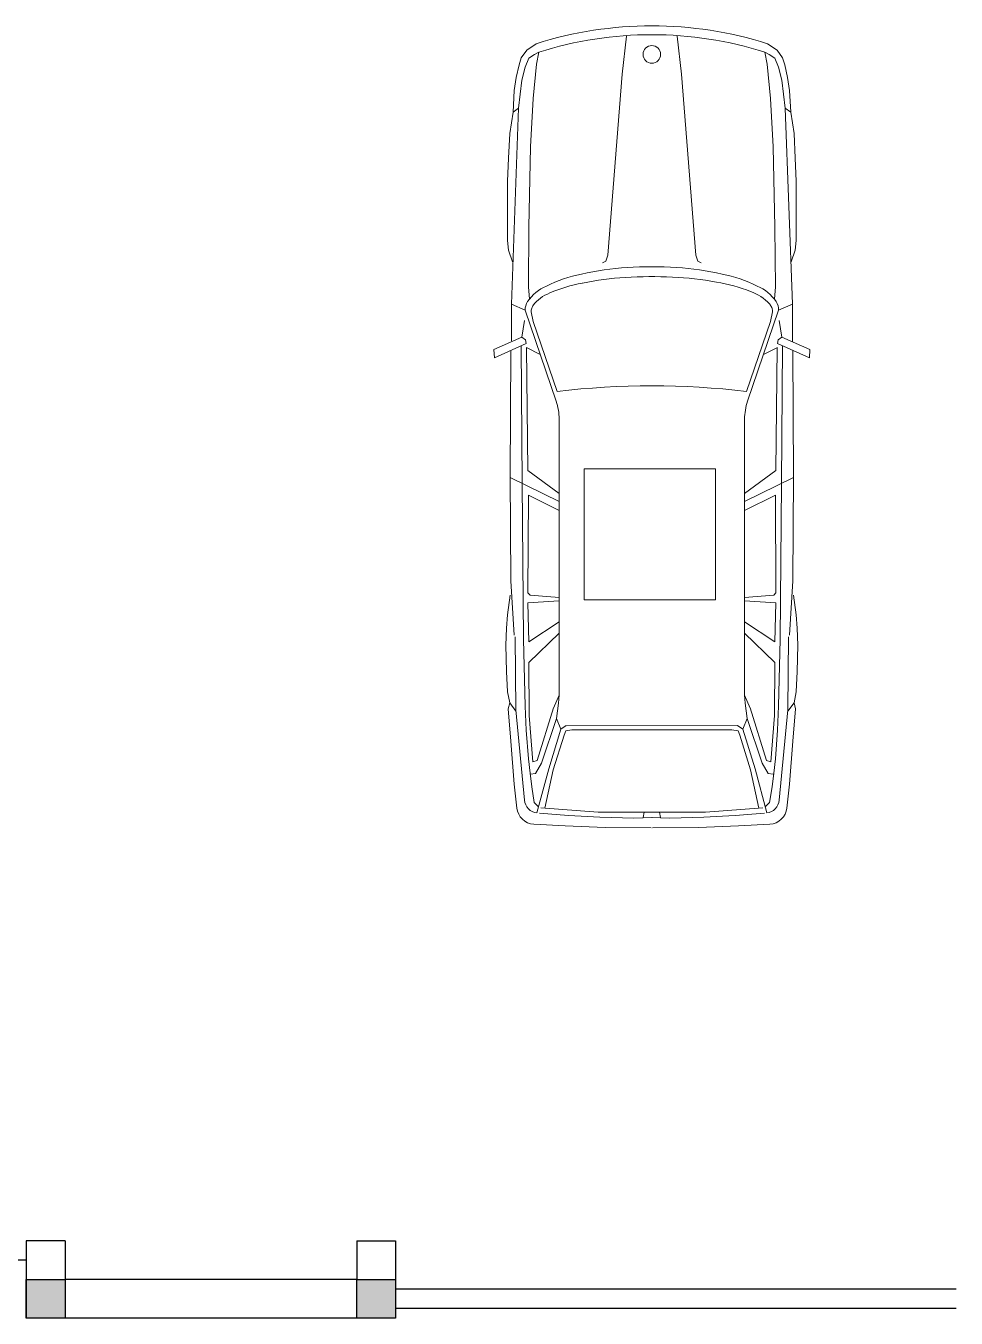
# Model space of a CAD drawing. Header units: inches. Extents: x -1482 to -895, y -39 to 122.
# Drawn here: x -1166.6 to -1161.79, y 51 to 57.68 of the extents above; entities that cross this region are included whole.
import ezdxf

# ---------------------------------------------------------------- set-up
doc = ezdxf.new("R2010")
doc.units = ezdxf.units.IN
doc.header["$MEASUREMENT"] = 0
doc.linetypes.add('DASHED2', pattern=[0.375, 0.25, -0.125])
for name, color, linetype in [('axe', 150, 'Continuous'), ('CAR', 250, 'Continuous'), ('fur', 22, 'Continuous')]:
    doc.layers.add(name, color=color, linetype=linetype)

# ---------------------------------------------------------------- blocks, each defined once
blk = doc.blocks.new('Renu5')
at = {"layer": 'CAR', "color": 155, "linetype": 'ByBlock', "lineweight": 9}
for p, q in [((0.6433, 0.7759), (0.682, 0.7785)), ((0.7104, 0.6262), (0.6433, 0.7759)), ((0.682, 0.7785), (0.7414, 0.6469)), ((-1.3588, 0.683), (-1.4721, 0.6701)), ((-1.4348, 0.6343), (-1.0105, 0.6752)), ((-1.3588, 0.683), (-1.1576, 0.6985)), ((-1.1576, 0.6985), (-1.0053, 0.7114)), ((-0.9769, 0.7036), (-1.0156, 0.6752)), ((-0.6673, 0.6778), (-1.0105, 0.6752)), ((-1.0053, 0.7114), (-0.9769, 0.7036)), ((-0.9769, 0.7036), (-0.9253, 0.7139)), ((-0.9253, 0.7139), (-0.8299, 0.7191)), ((-0.8299, 0.7191), (-0.706, 0.7217)), ((-0.706, 0.7217), (-0.6261, 0.7191)), ((-0.4042, 0.6985), (-0.6596, 0.683)), ((-0.6261, 0.7191), (-0.5641, 0.7139)), ((-0.5641, 0.7139), (-0.4713, 0.701)), ((0.0878, 0.701), (-0.4042, 0.6985)), ((-0.0309, 0.4714), (0.08, 0.6985)), ((0.0878, 0.701), (0.6781, 0.6984)), ((0.7233, 0.6959), (0.8962, 0.6959)), ((0.8962, 0.6959), (0.8678, 0.6314)), ((0.8962, 0.6959), (1.8162, 0.6623)), ((1.0949, 0.6907), (1.149, 0.7088)), ((1.149, 0.7088), (1.1955, 0.7139)), ((1.1955, 0.7139), (1.4731, 0.7139)), ((1.4731, 0.7139), (1.5814, 0.7088)), ((1.5814, 0.7088), (1.6975, 0.7036)), ((1.6975, 0.7036), (1.7982, 0.6881)), ((1.7982, 0.6881), (1.8162, 0.6623)), ((1.7982, 0.6881), (1.8988, 0.683)), ((1.8988, 0.683), (1.9607, 0.6727)), ((1.9607, 0.6727), (2.02, 0.6598)), ((-1.3072, 0.6082), (-1.3717, 0.6004)), ((-1.2401, 0.6159), (-1.3072, 0.6082)), ((-1.0371, 0.6114), (-1.2545, 0.5953)), ((-1.106, 0.6262), (-1.2401, 0.6159)), ((-0.9924, 0.6314), (-1.106, 0.6262)), ((-0.7878, 0.6133), (-1.0371, 0.6114)), ((-0.6777, 0.6391), (-0.9924, 0.6314)), ((-0.6495, 0.4714), (-0.7878, 0.6133)), ((-0.6906, 0.6133), (-0.5074, 0.6185)), ((-0.6906, 0.6133), (-0.5966, 0.4714)), ((0.0531, 0.6443), (-0.6777, 0.6391)), ((-0.5074, 0.6185), (-0.4983, 0.4714)), ((-0.482, 0.4714), (-0.4713, 0.6082)), ((-0.4713, 0.6082), (-0.4609, 0.6185)), ((-0.4609, 0.6185), (-0.0017, 0.6159)), ((-0.0017, 0.6159), (-0.0735, 0.4714)), ((0.007, 0.4714), (0.115, 0.6182)), ((0.7, 0.6496), (0.0531, 0.6443)), ((0.115, 0.6182), (0.6918, 0.625)), ((0.4398, 0.4855), (0.8678, 0.6314)), ((0.6594, 0.5603), (0.6918, 0.625)), ((0.7285, 0.6288), (0.7104, 0.6262)), ((0.7414, 0.6469), (0.7285, 0.6288)), ((0.7414, 0.6469), (0.8188, 0.634)), ((0.9762, 0.6159), (0.9203, 0.6113)), ((0.9762, 0.6159), (1.2574, 0.6133)), ((1.2574, 0.6133), (1.6356, 0.6056)), ((1.8162, 0.6623), (1.9478, 0.6469)), ((1.9478, 0.6469), (2.0097, 0.6314)), ((2.0097, 0.6314), (2.051, 0.6133)), ((2.02, 0.6598), (2.0537, 0.6491)), ((2.051, 0.6133), (2.0691, 0.5875)), ((2.0537, 0.6491), (2.0896, 0.6239)), ((2.0896, 0.6239), (2.1191, 0.5795)), ((-1.5549, 0.443), (-1.5471, 0.5904)), ((-1.5059, 0.4276), (-1.4955, 0.5643)), ((-1.2866, 0.5204), (-1.4946, 0.5761)), ((-1.4904, 0.2882), (-1.4707, 0.5577)), ((-1.4448, 0.5892), (-1.4657, 0.5683)), ((-1.3717, 0.6004), (-1.4448, 0.5892)), ((-1.3124, 0.6056), (-1.3098, 0.5824)), ((-1.3098, 0.5824), (-1.2608, 0.554)), ((-1.2608, 0.554), (-1.0505, 0.4829)), ((-1.2545, 0.5953), (-1.2479, 0.5746)), ((-1.2479, 0.5746), (-1.0002, 0.4972)), ((0.8136, 0.5927), (0.4861, 0.4805)), ((0.8601, 0.603), (0.8136, 0.5927)), ((1.6356, 0.6056), (1.8627, 0.5927)), ((1.8627, 0.5927), (2.0226, 0.5772)), ((2.0226, 0.5772), (2.0794, 0.5669)), ((2.0691, 0.5875), (2.0794, 0.5669)), ((-1.2917, 0.4998), (-1.4721, 0.5388)), ((-1.1292, 0.4482), (-1.2917, 0.4998)), ((-1.2866, 0.5204), (-1.1008, 0.4637)), ((-0.9408, 0.4714), (-1.0027, 0.4972)), ((-1.5626, 0.2547), (-1.5549, 0.443)), ((-1.5059, 0.4276), (-1.5136, 0.2805)), ((-1.1085, 0.4405), (-1.1292, 0.4482)), ((-1.1034, 0.4121), (-1.1085, 0.4405)), ((-1.1008, 0.4637), (-1.0505, 0.4829)), ((-1.1008, 0.4637), (-1.0838, 0.4381)), ((-1.0838, -0.3674), (-1.0853, 0.4405)), ((-0.9795, 0.474), (-1.0505, 0.4829)), ((-0.9408, 0.4714), (-0.9795, 0.474)), ((0.3551, 0.4714), (-0.9408, 0.4714)), ((-1.1034, -0.3413), (-1.1034, 0.4121)), ((-1.5652, 0.038), (-1.5626, 0.2547)), ((-1.5136, 0.2805), (-1.5188, 0.1205)), ((-1.4904, 0.0354), (-1.4904, 0.2882)), ((1.0974, 0.2521), (1.0897, 0.2676)), ((1.1258, 0.2418), (1.0974, 0.2521)), ((1.9755, 0.1748), (1.1258, 0.2418)), ((2.1542, 0.1541), (1.9755, 0.1748)), ((-1.5188, 0.1205), (-1.5162, 0.0328)), ((-1.5162, 0.0767), (-1.4904, 0.0715)), ((-1.5652, 0.0328), (-1.5626, -0.1839)), ((-1.5188, -0.0498), (-1.5162, 0.038)), ((-1.4904, 0.0354), (-1.4904, -0.2175)), ((-1.5136, -0.2097), (-1.5188, -0.0498)), ((-1.5162, -0.0059), (-1.4904, -0.0007)), ((1.9755, -0.1041), (1.1258, -0.171)), ((2.1542, -0.0833), (1.9755, -0.1041)), ((1.0974, -0.1813), (1.0897, -0.1968)), ((1.0974, -0.1813), (1.0897, -0.1968)), ((1.1258, -0.171), (1.0974, -0.1813)), ((1.1258, -0.171), (1.0974, -0.1813)), ((-1.5626, -0.1839), (-1.5549, -0.3723)), ((-1.5059, -0.3568), (-1.5136, -0.2097)), ((-1.4904, -0.2175), (-1.4707, -0.4869)), ((-1.5059, -0.3568), (-1.4955, -0.4935)), ((-1.1034, -0.3413), (-1.1085, -0.3697)), ((-1.5549, -0.3723), (-1.5471, -0.5197)), ((-1.1292, -0.3774), (-1.2917, -0.429)), ((-1.2866, -0.4497), (-1.1008, -0.3929)), ((-1.2608, -0.4832), (-1.0505, -0.4121)), ((-1.1085, -0.3697), (-1.1292, -0.3774)), ((-1.1008, -0.3929), (-1.0838, -0.3674)), ((-1.1008, -0.3929), (-1.0505, -0.4121)), ((-0.9795, -0.4032), (-1.0505, -0.4121)), ((-0.9408, -0.4007), (-1.0027, -0.4265)), ((-0.9408, -0.4007), (-0.9795, -0.4032)), ((0.3551, -0.4007), (-0.9408, -0.4007)), ((-0.6495, -0.4007), (-0.7878, -0.5426)), ((-0.6906, -0.5426), (-0.5966, -0.4007)), ((-0.5074, -0.5477), (-0.4983, -0.4007)), ((-0.482, -0.4007), (-0.4713, -0.5374)), ((-0.0017, -0.5451), (-0.0735, -0.4007)), ((-0.0309, -0.4007), (0.08, -0.6277)), ((0.007, -0.4007), (0.115, -0.5474)), ((0.4398, -0.4147), (0.8678, -0.5606)), ((0.8136, -0.5219), (0.4861, -0.4097)), ((-1.2866, -0.4497), (-1.4946, -0.5053)), ((-1.2917, -0.429), (-1.4721, -0.468)), ((-1.3098, -0.5116), (-1.2608, -0.4832)), ((-1.2479, -0.5039), (-1.0002, -0.4265)), ((-1.4448, -0.5184), (-1.4657, -0.4976)), ((-1.3717, -0.5297), (-1.4448, -0.5184)), ((-1.3072, -0.5374), (-1.3717, -0.5297)), ((-1.3124, -0.5348), (-1.3098, -0.5116)), ((-1.2401, -0.5451), (-1.3072, -0.5374)), ((-1.2545, -0.5245), (-1.2479, -0.5039)), ((-1.0371, -0.5406), (-1.2545, -0.5245)), ((-1.106, -0.5555), (-1.2401, -0.5451)), ((-0.7878, -0.5426), (-1.0371, -0.5406)), ((-0.6906, -0.5426), (-0.5074, -0.5477)), ((-0.4713, -0.5374), (-0.4609, -0.5477)), ((-0.4609, -0.5477), (-0.0017, -0.5451)), ((0.6594, -0.4896), (0.6924, -0.5555)), ((0.8601, -0.5322), (0.8136, -0.5219)), ((0.9762, -0.5451), (0.9203, -0.5405)), ((0.9762, -0.5451), (1.2574, -0.5426)), ((1.2574, -0.5426), (1.6356, -0.5348)), ((1.6356, -0.5348), (1.8627, -0.5219)), ((1.8627, -0.5219), (2.0226, -0.5064)), ((2.0097, -0.5606), (2.051, -0.5426)), ((2.0226, -0.5064), (2.0794, -0.4961)), ((2.051, -0.5426), (2.0691, -0.5168)), ((2.0691, -0.5168), (2.0794, -0.4961)), ((2.0794, -0.4961), (2.0794, -0.4961)), ((2.0896, -0.5531), (2.1191, -0.5087)), ((-1.3588, -0.6122), (-1.4721, -0.5993)), ((-1.4348, -0.5635), (-1.0105, -0.6045)), ((-0.9924, -0.5606), (-1.106, -0.5555)), ((-0.9769, -0.6329), (-1.0156, -0.6045)), ((-0.6673, -0.6071), (-1.0105, -0.6045)), ((-0.6777, -0.5684), (-0.9924, -0.5606)), ((0.0531, -0.5735), (-0.6777, -0.5684)), ((0.7, -0.5788), (0.0531, -0.5735)), ((0.115, -0.5474), (0.6918, -0.5542)), ((0.7104, -0.5555), (0.6433, -0.7051)), ((0.682, -0.7077), (0.7414, -0.5761)), ((0.7285, -0.558), (0.7104, -0.5555)), ((0.7414, -0.5761), (0.7285, -0.558)), ((0.7414, -0.5761), (0.8188, -0.5632)), ((0.8962, -0.6251), (0.8678, -0.5606)), ((0.8962, -0.6251), (1.8162, -0.5916)), ((1.7982, -0.6174), (1.8162, -0.5916)), ((1.8162, -0.5916), (1.9478, -0.5761)), ((1.8988, -0.6122), (1.9607, -0.6019)), ((1.9478, -0.5761), (2.0097, -0.5606)), ((1.9607, -0.6019), (2.02, -0.589)), ((2.02, -0.589), (2.0537, -0.5784)), ((2.0537, -0.5784), (2.0896, -0.5531)), ((-1.3588, -0.6122), (-1.1576, -0.6277)), ((-1.1576, -0.6277), (-1.0053, -0.6406)), ((-1.0053, -0.6406), (-0.9769, -0.6329)), ((-0.9769, -0.6329), (-0.9253, -0.6432)), ((-0.9253, -0.6432), (-0.8299, -0.6483)), ((-0.8299, -0.6483), (-0.706, -0.6509)), ((-0.706, -0.6509), (-0.6261, -0.6483)), ((-0.4042, -0.6277), (-0.6596, -0.6122)), ((-0.6261, -0.6483), (-0.5641, -0.6432)), ((-0.5641, -0.6432), (-0.4713, -0.6303)), ((0.0878, -0.6303), (-0.4042, -0.6277)), ((0.0878, -0.6303), (0.6781, -0.6276)), ((0.7193, -0.6251), (0.8962, -0.6251)), ((1.0949, -0.62), (1.149, -0.638)), ((1.149, -0.638), (1.1955, -0.6432)), ((1.1955, -0.6432), (1.4731, -0.6432)), ((1.4731, -0.6432), (1.5814, -0.638)), ((1.5814, -0.638), (1.6975, -0.6329)), ((1.6975, -0.6329), (1.7982, -0.6174)), ((1.7982, -0.6174), (1.8988, -0.6122)), ((0.6433, -0.7051), (0.682, -0.7077))]:
    blk.add_line(p, q, dxfattribs=at)
blk.add_lwpolyline([(0.1222, 0.353), (-0.4938, 0.353), (-0.4938, -0.2631), (0.1222, -0.2631)], close=True, dxfattribs=at)
for centre, radius in [((2.0691, 0.0354), 0.0413), ((1.9607, -0.6019), 0)]:
    blk.add_circle(centre, radius, dxfattribs=at)
for centre, radius, start, end in [((-1.4622, 0.5856), 0.0851, 96.4831, 176.98725), ((-1.4284, 0.5679), 0.0667, 95.51313, 173.01043), ((0.8678, 0.5566), 0.0748, 57.86781, 90), ((0.7872, 0.4457), 0.2117, 23.72933, 55.35924), ((0.8601, 0.5549), 0.0481, 85.16757, 90.00095), ((0.8599, 0.553), 0.05, 75.70515, 85.12365), ((0.8569, 0.543), 0.0604, 58.71158, 75.33718), ((0.783, 0.4527), 0.1767, 20.61685, 53.42682), ((0.4019, 0.0354), 1.7597, 342.42005, 17.57994), ((0.4019, 0.0354), 1.8014, 342.42006, 17.57993), ((0.2863, 0.2292), 0.7211, 10.63378, 23.34734), ((0.3342, 0.2179), 0.7186, 11.93543, 25.82494), ((0.3551, 0.7339), 0.2625, 270, 288.82478), ((-3.3487, 0.0354), 3.8605, 353.3792, 6.62078), ((-0.3321, 0.0629), 1.4026, 3.62631, 12.49907), ((-0.4889, 0.0679), 1.5129, 3.47916, 11.21645), ((-0.9072, 0.0353), 1.9324, 357.12495, 3.69337), ((-0.6563, 0.0354), 1.728, 356.14166, 3.85832), ((-0.5745, 0.013), 1.599, 349.86931, 357.32526), ((-0.3321, 0.0078), 1.4026, 347.50094, 356.37369), ((0.194, -0.1315), 0.8171, 338.67351, 350.36447), ((0.3342, -0.1471), 0.7186, 334.17509, 348.06464), ((0.3551, -0.6631), 0.2625, 71.1752, 90), ((0.7482, -0.3571), 0.219, 312.53877, 340.9093), ((0.7872, -0.375), 0.2117, 304.6407, 336.27057), ((-1.4622, -0.5149), 0.0851, 183.01275, 263.51693), ((-1.4284, -0.4972), 0.0667, 186.98957, 264.48687), ((0.8601, -0.4842), 0.0481, 270, 272.41698), ((0.8601, -0.4837), 0.0485, 272.42266, 277.22439), ((0.8598, -0.4818), 0.0505, 277.25032, 284.26814), ((0.8584, -0.4767), 0.0558, 284.32664, 293.0822), ((0.8513, -0.4613), 0.0727, 293.46903, 308.16011), ((0.8678, -0.4859), 0.0748, 270, 302.13203)]:
    blk.add_arc(centre, radius, start, end, dxfattribs=at)
blk = doc.blocks.new('A$C2CD672AE')
blk.add_hatch(color=0).paths.add_polyline_path([(0.2, 0.2), (0, 0.2), (0, 0), (0.2, 0)])
at = {"color": 0}
blk.add_lwpolyline([(0, 0.2), (0.2, 0.2), (0.2, 0), (0, 0)], close=True, dxfattribs=at)

msp = doc.modelspace()

# ---------------------------------------------------------------- linework, layer by layer
at = {"color": 8}
for p, q in [((-1166.597, 51.3979), (-1166.597, 50.9979)), ((-1166.397, 51.3979), (-1166.597, 51.3979)), ((-1166.397, 51.3979), (-1166.397, 51.1979)), ((-1164.8887, 51.3979), (-1164.8887, 51.1979)), ((-1164.8887, 51.3979), (-1164.6887, 51.3979)), ((-1164.8887, 51.3979), (-1164.8887, 51.1979)), ((-1164.6887, 51.3979), (-1164.6887, 51.1979)), ((-1164.8887, 51.1979), (-1166.397, 51.1979)), ((-1164.6887, 50.9979), (-1166.597, 50.9979))]:
    msp.add_line(p, q, dxfattribs=at)
at = {"color": 252, "ltscale": 0.3}
msp.add_line((-1164.6887, 51.1979), (-1164.6887, 50.9979), dxfattribs=at)
at = {"layer": 'axe', "color": 5}
for p, q in [((-1161.7887, 51.1479), (-1164.6887, 51.1479)), ((-1161.7887, 51.0479), (-1164.6887, 51.0479))]:
    msp.add_line(p, q, dxfattribs=at)
at = {"layer": 'fur', "color": 136, "linetype": 'DASHED2', "ltscale": 0.5}
msp.add_line((-1166.597, 51.2979), (-1167.797, 51.2979), dxfattribs=at)

# ---------------------------------------------------------------- block references
at = {"color": 0, "rotation": 90}
for p in [(-1166.397, 50.9979), (-1164.6887, 50.9979)]:
    msp.add_blockref('A$C2CD672AE', p, dxfattribs=at)
at = {"layer": 'axe', "color": 5, "xscale": 1.099999999984902, "yscale": 1.099999999984902, "zscale": 1.099999999984902, "rotation": 90}
msp.add_blockref('Renu5', (-1163.3234, 55.2526), dxfattribs=at)

doc.saveas('drawing.dxf')
